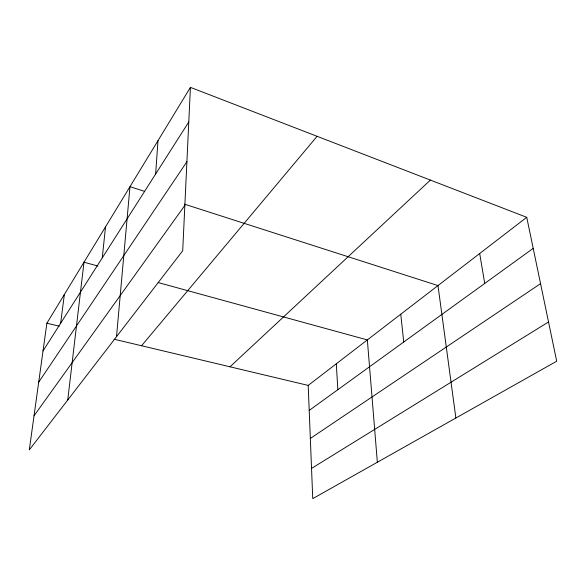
<?xml version="1.0" encoding="UTF-8"?>
<svg xmlns="http://www.w3.org/2000/svg" width="586" height="586" viewBox="0 0 586 586"><rect width="100%" height="100%" fill="white"/><g stroke="black" fill="none" stroke-linecap="round" stroke-linejoin="round"><path stroke-width="0.88" d="M190.421 87.365L182.707 250.757L29.3 449.902L46.873 323.216L190.421 87.365L526.741 217.318L556.7 361.21L312.756 498.635L308.199 385.412L526.741 217.318M155.627 174.035L157.993 140.64M116.519 336.679L129.975 186.67L144.698 191.395M102.264 257.877L105.524 226.848M67.742 400.004L83.996 262.213L97.979 266.044M60.636 323.267L64.357 294.487M43.027 350.941L188.787 121.947M38.691 382.189L186.912 161.699M34.032 415.804L184.854 205.4M141.556 345.747L317.092 136.311M230.005 366.799L430.388 180.092M309.21 410.412L533.201 248.369M310.331 438.445L540.556 283.661M311.54 468.419L548.533 321.97M46.873 323.216L59.223 326.153M114.028 339.199L308.199 385.412M158.161 282.555L367.341 339.924L377.355 462.237M184.524 204.184L437.984 285.587L455.879 418.001M479.692 253.511L484.732 283.434M400.765 314.213L403.732 342.034M336.298 363.803L337.844 389.697"/></g></svg>
